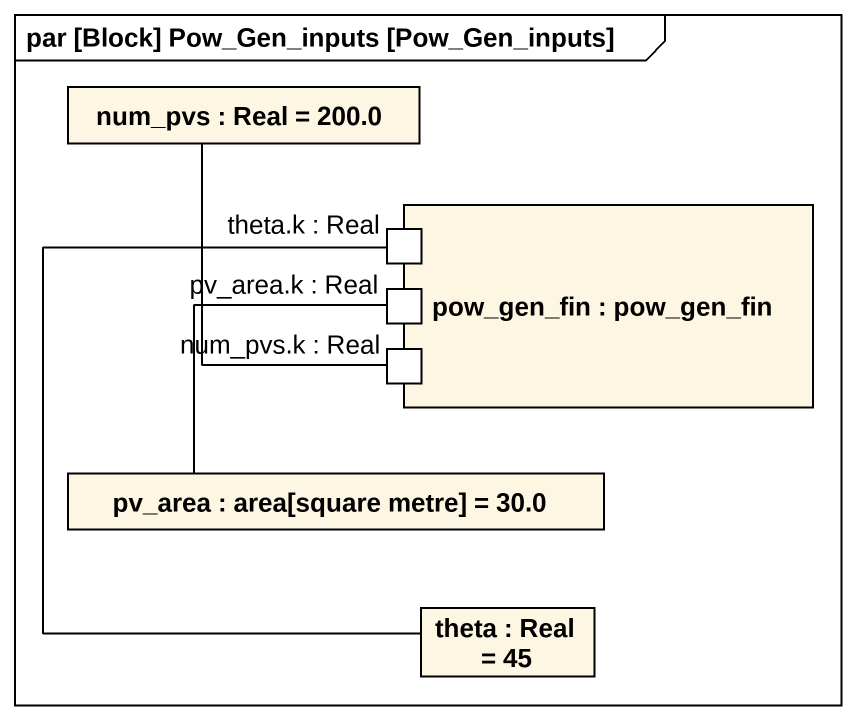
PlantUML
@startuml
mainframe par [Block] Pow_Gen_inputs [Pow_Gen_inputs]
rectangle "num_pvs : Real = 200.0" as num_pvs
rectangle "pow_gen_fin : pow_gen_fin" as pow_gen_fin {
  port "theta.k : Real" as theta_k_Real
  port "pv_area.k : Real" as pv_area_k_Real
  port "num_pvs.k : Real" as num_pvs_k_Real
}
rectangle "pv_area : area[square metre] = 30.0" as pv_area
rectangle "theta : Real = 45" as theta
num_pvs -- num_pvs_k_Real
pv_area -up- pv_area_k_Real
theta -up- theta_k_Real
@enduml
